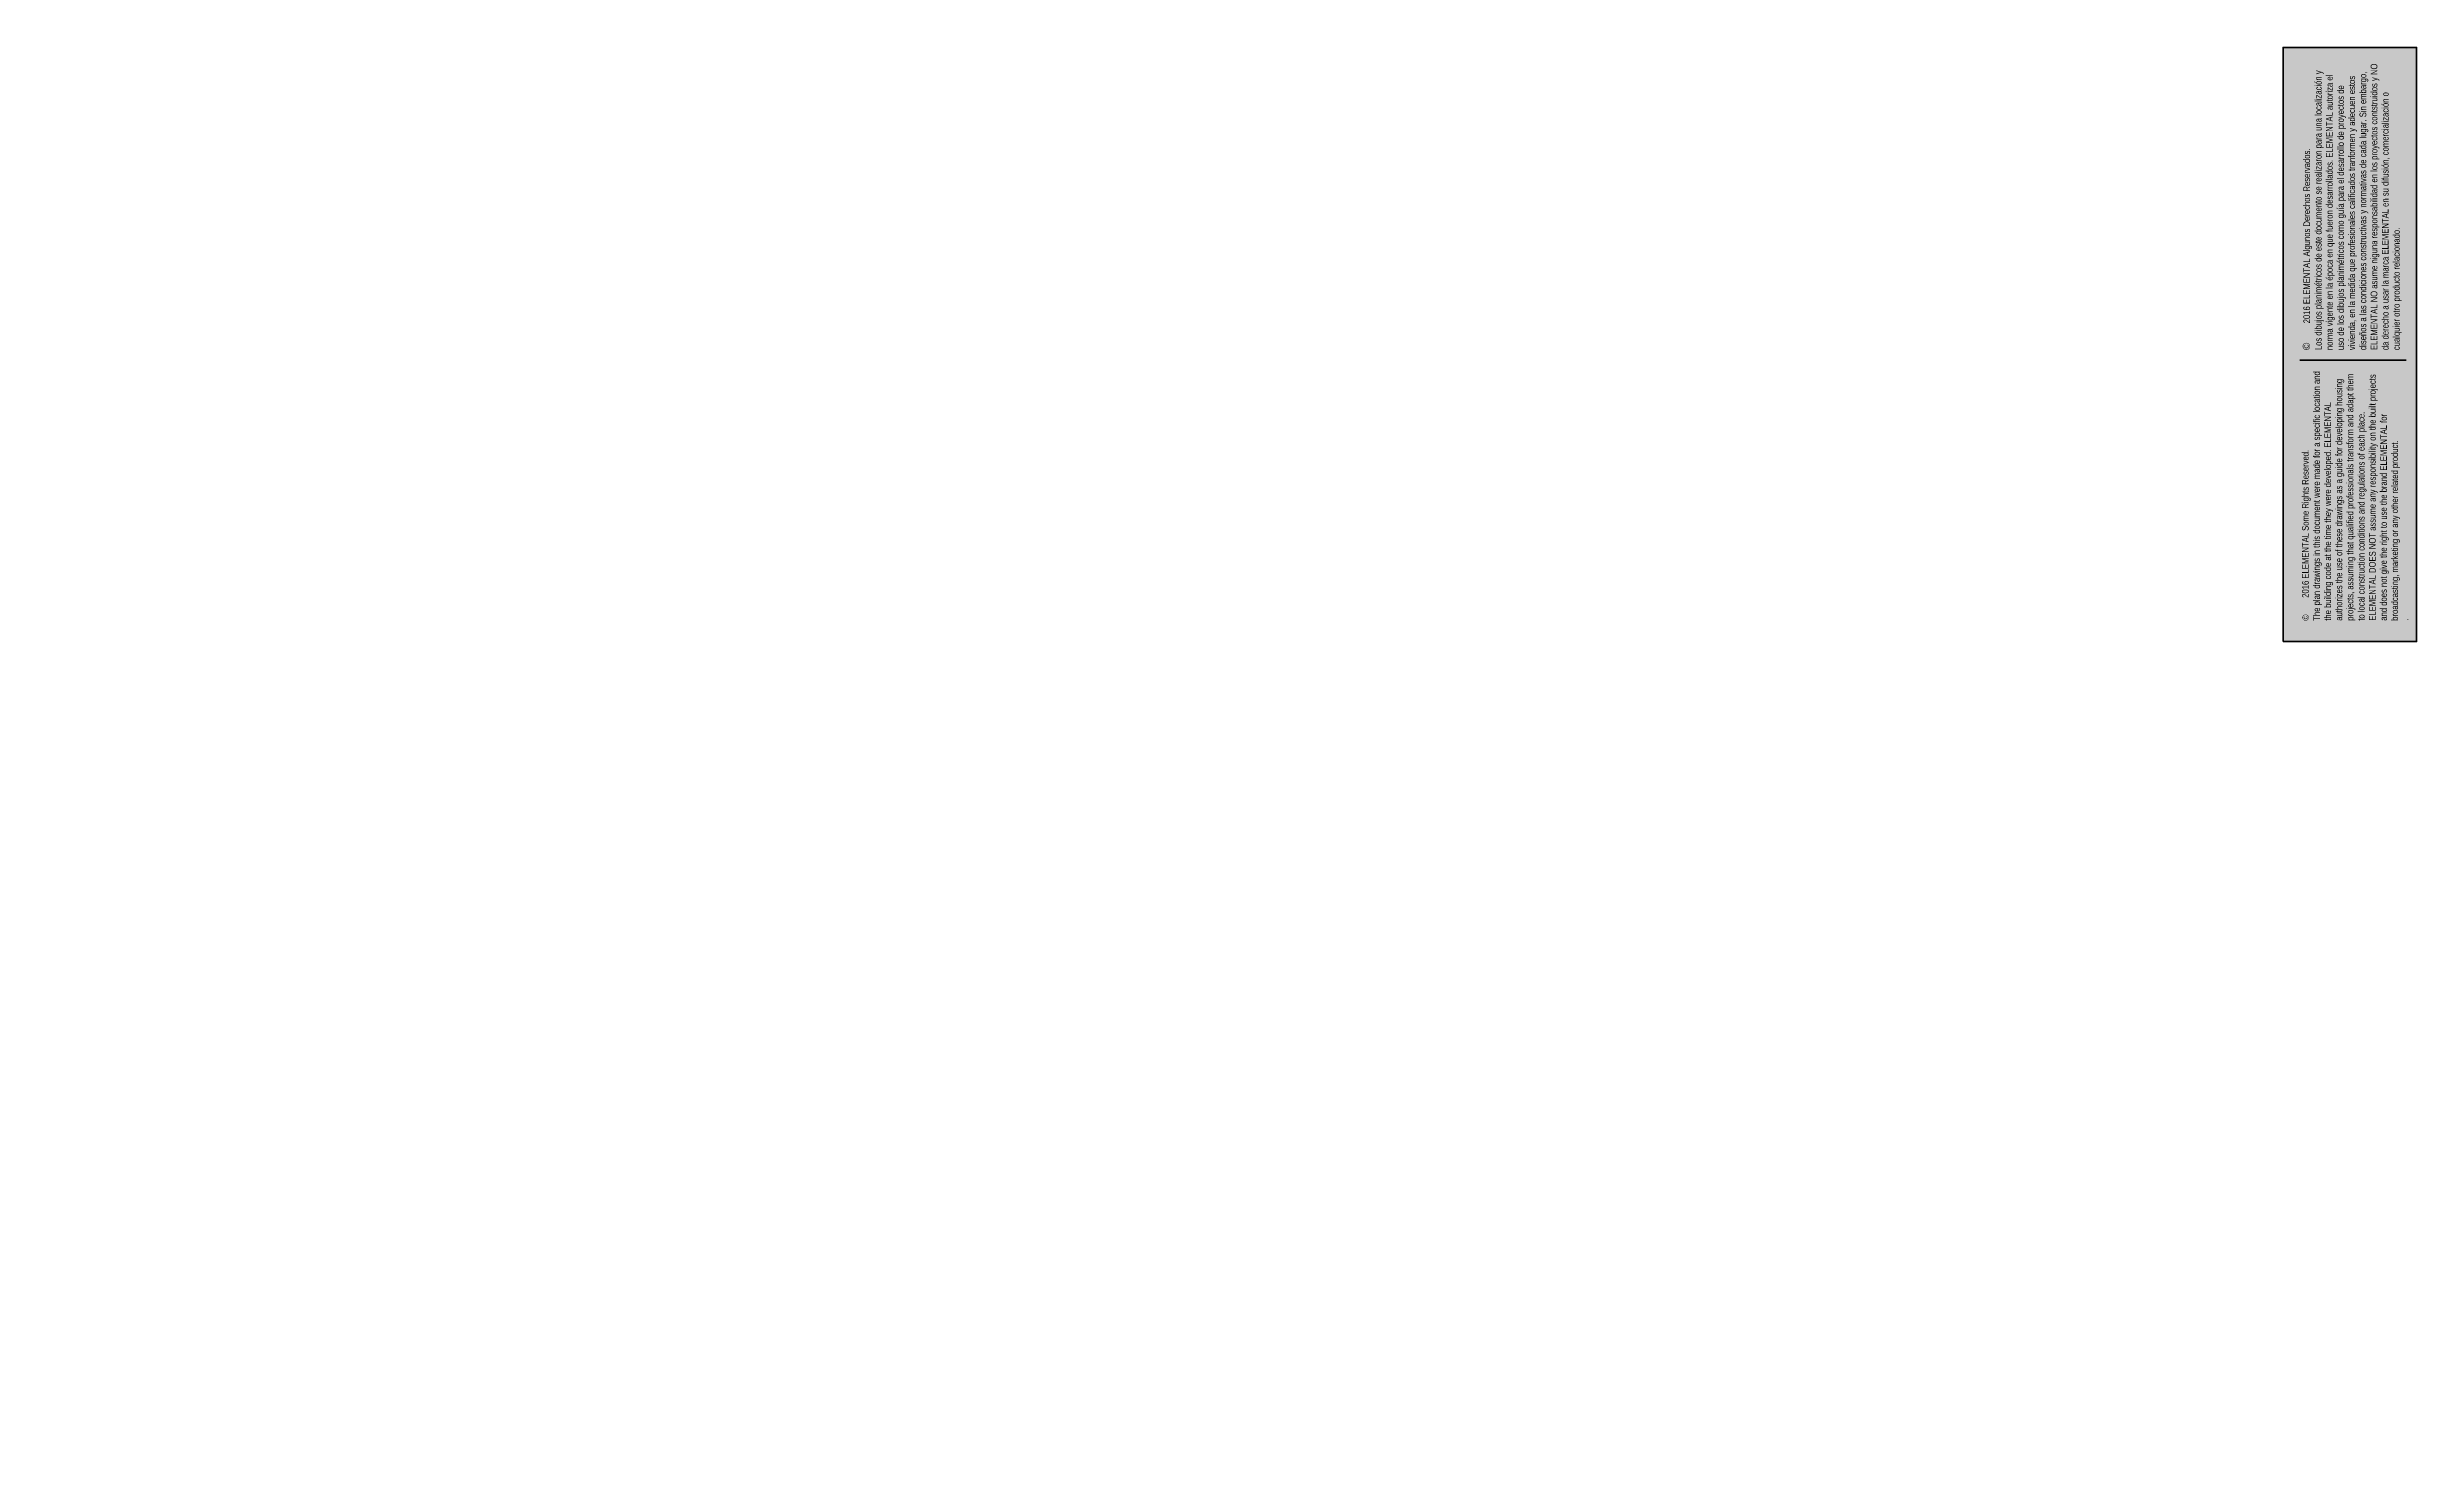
# Paper-space layout 'QM-ARQ-NIVEL 1' of a CAD drawing. Header units: metres. Extents: x 1142 to 1885, y 131 to 570.
import ezdxf

# ---------------------------------------------------------------- set-up
doc = ezdxf.new("R2010")
doc.units = ezdxf.units.M
doc.header["$LTSCALE"] = 5
doc.header["$MEASUREMENT"] = 0
doc.layers.get('0').update_dxf_attribs({"color": 253})
doc.layers.get('DEFPOINTS').update_dxf_attribs({"color": 210})
doc.layers.add('A-ANNO-NOTE', color=7, linetype='Continuous', lineweight=35)
doc.layers.get('DEFPOINTS').off()
doc.styles.add('E-ARIAL', font='arial.ttf')

# ---------------------------------------------------------------- blocks, each defined once
blk = doc.blocks.new('disclaimer')
at = {"true_color": 0xf4ee51}
h = blk.add_hatch(color=41, dxfattribs=at)
h.dxf.hatch_style = 1
h.paths.add_polyline_path([(1095.18, 544.82), (1281.51, 544.82), (1281.51, 502.91), (1095.18, 502.91)])
blk.add_line((1183.41, 539.51), (1183.41, 506.14))
blk.add_lwpolyline([(1095.18, 544.82), (1281.51, 544.82), (1281.51, 502.91), (1095.18, 502.91)], close=True)
at = {"attachment_point": 7, "style": 'E-ARIAL'}
for s, insert, char_height, width in [('{\\H1.0833x;©\\fArial Narrow|b0|i0|c0|p34;\\H1.077x;^I2016 ELEMENTAL Some Rights Reserved.\\PThe plan drawings in this document were made for a specific location and the building code at the time they were developed. ELEMENTAL authorizes the use of these drawings as a guide for developing housing projects, assuming that qualified professionals transform and adapt them to local construction conditions and regulations of each place. ELEMENTAL DOES NOT assume any responsibility on the built projects and does not give the right to use the brand ELEMENTAL for broadcasting, marketing or any other related product.\\fArial|b0|i0|c0|p34;\\P}.', (1101.73, 505.54), 1.8, 78.0491), ('{\\H1.0833x;©\\fArial Narrow|b0|i0|c0|p34;\\H0.92311x;^I2016 ELEMENTAL Algunos Derechos Reservados.\\PLos dibujos planimétricos de este documento se realizaron para una localización y norma vigente en la época en que fueron desarrollados. ELEMENTAL autoriza el uso de los dibujos planimétricos como guía para el desarrollo de proyectos de vivienda, en la medida que profesionales calificados tranformen y adecuen estos diseños a las condiciones constructivas y normativas de cada lugar. Sin embargo, ELEMENTAL NO asume niguna responsabilidad en los proyectos contstruidos y NO da derecho a usar la marca ELEMENTAL en su difusión, comercialización o cualquier otro producto relacionado.}', (1186.59, 507.58), 2.1, 89.8006)]:
    blk.add_mtext(s, dxfattribs=dict(at, insert=insert, char_height=char_height, width=width))

psp = doc.layouts.new('QM-ARQ-NIVEL 1')

# ---------------------------------------------------------------- block references
at = {"layer": 'A-ANNO-NOTE', "rotation": 90}
psp.add_blockref('disclaimer', (2387.86, -711.08), dxfattribs=at)

# ---------------------------------------------------------------- viewports
at = {"layer": 'DEFPOINTS'}
psp.add_viewport(center=(1370.1, 310.15), size=(456.69, 357.5567), view_center_point=(-24.889, -84.836), view_height=17.87783, dxfattribs=at)
psp.add_viewport(center=(1709.41, 283.21), size=(221.92, 271.74), view_center_point=(-52.367, -91.496), view_height=13.587, status=3, dxfattribs=at)

doc.saveas('drawing.dxf')
